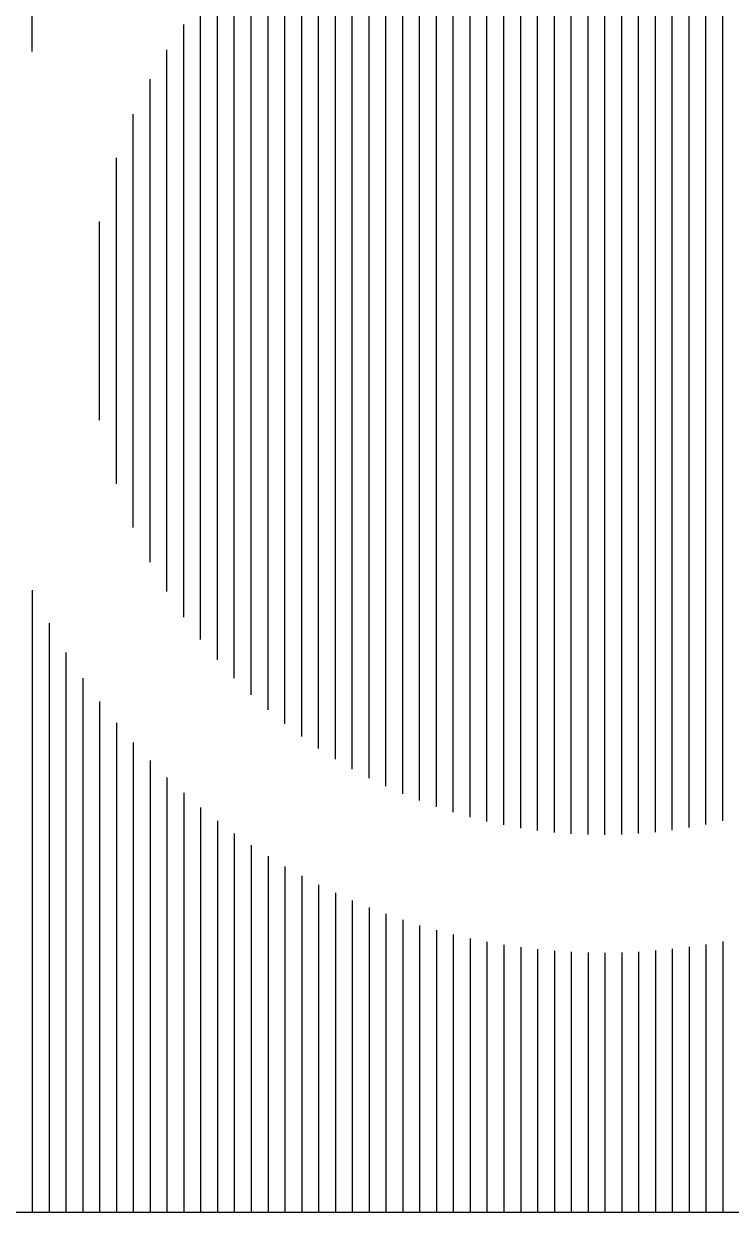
# Model space of a CAD drawing. Header units: millimetres. Extents: x -155 to -21, y -38 to 37.
# Drawn here: x -37.42 to -29.02, y -37.8 to -23.69 of the extents above; entities that cross this region are included whole.
import ezdxf

# ---------------------------------------------------------------- set-up
doc = ezdxf.new("R2010")
doc.units = ezdxf.units.MM
doc.layers.add('Layer 06', color=172, linetype='Continuous', true_color=0x0000bf)

msp = doc.modelspace()

# ---------------------------------------------------------------- linework, layer by layer
at = {"layer": 'Layer 06'}
msp.add_lwpolyline([(-20.724, -37.799), (-20.724, 37.201), (-154.524, 37.201), (-154.524, -37.799)], close=True, dxfattribs=at)
msp.add_lwpolyline([(-20.724, -37.799), (-20.724, 37.201), (-154.524, 37.201), (-154.524, -37.799)], close=True, dxfattribs=at)
msp.add_lwpolyline([(-20.724, -37.799), (-20.724, 37.201), (-154.524, 37.201), (-154.524, -37.799)], close=True, dxfattribs=at)
msp.add_lwpolyline([(-20.724, -37.799), (-20.724, 37.201), (-154.524, 37.201), (-154.524, -37.799)], close=True, dxfattribs=at)
msp.add_lwpolyline([(-20.724, -37.799), (-20.724, 37.201), (-154.524, 37.201), (-154.524, -37.799)], close=True, dxfattribs=at)
msp.add_lwpolyline([(-20.724, -37.799), (-20.724, 37.201), (-154.524, 37.201), (-154.524, -37.799)], close=True, dxfattribs=at)
msp.add_lwpolyline([(-20.724, -37.799), (-20.724, 37.201), (-154.524, 37.201), (-154.524, -37.799)], close=True, dxfattribs=at)
msp.add_lwpolyline([(-20.724, -37.799), (-20.724, 37.201), (-154.524, 37.201), (-154.524, -37.799)], close=True, dxfattribs=at)
msp.add_lwpolyline([(-20.724, -37.799), (-20.724, 37.201), (-154.524, 37.201), (-154.524, -37.799)], close=True, dxfattribs=at)
msp.add_lwpolyline([(-20.724, -37.799), (-20.724, 37.201), (-154.524, 37.201), (-154.524, -37.799)], close=True, dxfattribs=at)
msp.add_lwpolyline([(-20.724, -37.799), (-20.724, 37.201), (-154.524, 37.201), (-154.524, -37.799)], close=True, dxfattribs=at)
msp.add_lwpolyline([(-20.724, -37.799), (-20.724, 37.201), (-154.524, 37.201), (-154.524, -37.799)], close=True, dxfattribs=at)
msp.add_lwpolyline([(-20.724, -37.799), (-20.724, 37.201), (-154.524, 37.201), (-154.524, -37.799)], close=True, dxfattribs=at)
msp.add_lwpolyline([(-20.724, -37.799), (-20.724, 37.201), (-154.524, 37.201), (-154.524, -37.799)], close=True, dxfattribs=at)
msp.add_lwpolyline([(-20.724, -37.799), (-20.724, 37.201), (-154.524, 37.201), (-154.524, -37.799)], close=True, dxfattribs=at)
msp.add_lwpolyline([(-20.724, -37.799), (-20.724, 37.201), (-154.524, 37.201), (-154.524, -37.799)], close=True, dxfattribs=at)
msp.add_lwpolyline([(-20.724, -37.799), (-20.724, 37.201), (-154.524, 37.201), (-154.524, -37.799)], close=True, dxfattribs=at)
msp.add_lwpolyline([(-20.724, -37.799), (-20.724, 37.201), (-154.524, 37.201), (-154.524, -37.799)], close=True, dxfattribs=at)
msp.add_lwpolyline([(-20.724, -37.799), (-20.724, 37.201), (-154.524, 37.201), (-154.524, -37.799)], close=True, dxfattribs=at)
msp.add_lwpolyline([(-20.724, -37.799), (-20.724, 37.201), (-154.524, 37.201), (-154.524, -37.799)], close=True, dxfattribs=at)
msp.add_lwpolyline([(-20.724, -37.799), (-20.724, 37.201), (-154.524, 37.201), (-154.524, -37.799)], close=True, dxfattribs=at)
msp.add_lwpolyline([(-20.724, -37.799), (-20.724, 37.201), (-154.524, 37.201), (-154.524, -37.799)], close=True, dxfattribs=at)
msp.add_lwpolyline([(-20.724, -37.799), (-20.724, 37.201), (-154.524, 37.201), (-154.524, -37.799)], close=True, dxfattribs=at)
msp.add_lwpolyline([(-20.724, -37.799), (-20.724, 37.201), (-154.524, 37.201), (-154.524, -37.799)], close=True, dxfattribs=at)
msp.add_lwpolyline([(-20.724, -37.799), (-20.724, 37.201), (-154.524, 37.201), (-154.524, -37.799)], close=True, dxfattribs=at)
msp.add_lwpolyline([(-20.724, -37.799), (-20.724, 37.201), (-154.524, 37.201), (-154.524, -37.799)], close=True, dxfattribs=at)
msp.add_lwpolyline([(-20.724, -37.799), (-20.724, 37.201), (-154.524, 37.201), (-154.524, -37.799)], close=True, dxfattribs=at)
msp.add_lwpolyline([(-20.724, -37.799), (-20.724, 37.201), (-154.524, 37.201), (-154.524, -37.799)], close=True, dxfattribs=at)
msp.add_lwpolyline([(-20.724, -37.799), (-20.724, 37.201), (-154.524, 37.201), (-154.524, -37.799)], close=True, dxfattribs=at)
msp.add_lwpolyline([(-20.724, -37.799), (-20.724, 37.201), (-154.524, 37.201), (-154.524, -37.799)], close=True, dxfattribs=at)
msp.add_lwpolyline([(-20.724, -37.799), (-20.724, 37.201), (-154.524, 37.201), (-154.524, -37.799)], close=True, dxfattribs=at)
msp.add_lwpolyline([(-20.724, -37.799), (-20.724, 37.201), (-154.524, 37.201), (-154.524, -37.799)], close=True, dxfattribs=at)
msp.add_lwpolyline([(-20.724, -37.799), (-20.724, 37.201), (-154.524, 37.201), (-154.524, -37.799)], close=True, dxfattribs=at)
msp.add_lwpolyline([(-20.724, -37.799), (-20.724, 37.201), (-154.524, 37.201), (-154.524, -37.799)], close=True, dxfattribs=at)
msp.add_lwpolyline([(-20.724, -37.799), (-20.724, 37.201), (-154.524, 37.201), (-154.524, -37.799)], close=True, dxfattribs=at)
msp.add_lwpolyline([(-20.724, -37.799), (-20.724, 37.201), (-154.524, 37.201), (-154.524, -37.799)], close=True, dxfattribs=at)
msp.add_lwpolyline([(-20.724, -37.799), (-20.724, 37.201), (-154.524, 37.201), (-154.524, -37.799)], close=True, dxfattribs=at)
msp.add_lwpolyline([(-20.724, -37.799), (-20.724, 37.201), (-154.524, 37.201), (-154.524, -37.799)], close=True, dxfattribs=at)
msp.add_lwpolyline([(-20.724, -37.799), (-20.724, 37.201), (-154.524, 37.201), (-154.524, -37.799)], close=True, dxfattribs=at)
msp.add_lwpolyline([(-20.724, -37.799), (-20.724, 37.201), (-154.524, 37.201), (-154.524, -37.799)], close=True, dxfattribs=at)
msp.add_lwpolyline([(-20.724, -37.799), (-20.724, 37.201), (-154.524, 37.201), (-154.524, -37.799)], close=True, dxfattribs=at)
msp.add_lwpolyline([(-20.724, -37.799), (-20.724, 37.201), (-154.524, 37.201), (-154.524, -37.799)], close=True, dxfattribs=at)
msp.add_lwpolyline([(-20.724, -37.799), (-20.724, 37.201), (-154.524, 37.201), (-154.524, -37.799)], close=True, dxfattribs=at)
msp.add_lwpolyline([(-20.724, -37.799), (-20.724, 37.201), (-154.524, 37.201), (-154.524, -37.799)], close=True, dxfattribs=at)
msp.add_lwpolyline([(-20.724, -37.799), (-20.724, 37.201), (-154.524, 37.201), (-154.524, -37.799)], close=True, dxfattribs=at)
msp.add_lwpolyline([(-20.724, -37.799), (-20.724, 37.201), (-154.524, 37.201), (-154.524, -37.799)], close=True, dxfattribs=at)
for points in [[(-37.324, -24.022), (-37.324, -14.096)], [(-37.324, -24.022), (-37.324, -14.096)], [(-37.324, -24.022), (-37.324, -14.096)], [(-37.324, -24.022), (-37.324, -14.096)], [(-37.324, -24.022), (-37.324, -14.096)], [(-37.324, -24.022), (-37.324, -14.096)], [(-37.324, -24.022), (-37.324, -14.096)], [(-37.324, -24.022), (-37.324, -14.096)], [(-31.124, -33.291), (-31.124, -21.147)], [(-31.124, -33.291), (-31.124, -21.147)], [(-31.124, -33.291), (-31.124, -21.147)], [(-31.124, -33.291), (-31.124, -21.147)], [(-31.124, -33.291), (-31.124, -21.147)], [(-31.124, -33.291), (-31.124, -21.147)], [(-31.124, -33.291), (-31.124, -21.147)], [(-31.124, -33.291), (-31.124, -21.147)], [(-30.924, -33.307), (-30.924, -21.131)], [(-30.924, -33.307), (-30.924, -21.131)], [(-30.924, -33.307), (-30.924, -21.131)], [(-30.924, -33.307), (-30.924, -21.131)], [(-30.924, -33.307), (-30.924, -21.131)], [(-30.924, -33.307), (-30.924, -21.131)], [(-30.924, -33.307), (-30.924, -21.131)], [(-30.924, -33.307), (-30.924, -21.131)], [(-30.724, -33.316), (-30.724, -21.122)], [(-30.724, -33.316), (-30.724, -21.122)], [(-30.724, -33.316), (-30.724, -21.122)], [(-30.724, -33.316), (-30.724, -21.122)], [(-30.724, -33.316), (-30.724, -21.122)], [(-30.724, -33.316), (-30.724, -21.122)], [(-30.724, -33.316), (-30.724, -21.122)], [(-30.724, -33.316), (-30.724, -21.122)], [(-30.524, -33.319), (-30.524, -21.119)], [(-30.524, -33.319), (-30.524, -21.119)], [(-30.524, -33.319), (-30.524, -21.119)], [(-30.524, -33.319), (-30.524, -21.119)], [(-30.524, -33.319), (-30.524, -21.119)], [(-30.524, -33.319), (-30.524, -21.119)], [(-30.524, -33.319), (-30.524, -21.119)], [(-30.524, -33.319), (-30.524, -21.119)], [(-30.324, -33.315), (-30.324, -21.123)], [(-30.324, -33.315), (-30.324, -21.123)], [(-30.324, -33.315), (-30.324, -21.123)], [(-30.324, -33.315), (-30.324, -21.123)], [(-30.324, -33.315), (-30.324, -21.123)], [(-30.324, -33.315), (-30.324, -21.123)], [(-30.324, -33.315), (-30.324, -21.123)], [(-30.324, -33.315), (-30.324, -21.123)], [(-30.124, -33.305), (-30.124, -21.133)], [(-30.124, -33.305), (-30.124, -21.133)], [(-30.124, -33.305), (-30.124, -21.133)], [(-30.124, -33.305), (-30.124, -21.133)], [(-30.124, -33.305), (-30.124, -21.133)], [(-30.124, -33.305), (-30.124, -21.133)], [(-30.124, -33.305), (-30.124, -21.133)], [(-30.124, -33.305), (-30.124, -21.133)], [(-29.924, -33.288), (-29.924, -21.15)], [(-29.924, -33.288), (-29.924, -21.15)], [(-29.924, -33.288), (-29.924, -21.15)], [(-29.924, -33.288), (-29.924, -21.15)], [(-29.924, -33.288), (-29.924, -21.15)], [(-29.924, -33.288), (-29.924, -21.15)], [(-29.924, -33.288), (-29.924, -21.15)], [(-29.924, -33.288), (-29.924, -21.15)], [(-31.924, -33.16), (-31.924, -21.278)], [(-31.924, -33.16), (-31.924, -21.278)], [(-31.924, -33.16), (-31.924, -21.278)], [(-31.924, -33.16), (-31.924, -21.278)], [(-31.924, -33.16), (-31.924, -21.278)], [(-31.924, -33.16), (-31.924, -21.278)], [(-31.924, -33.16), (-31.924, -21.278)], [(-31.924, -33.16), (-31.924, -21.278)], [(-31.724, -33.203), (-31.724, -21.235)], [(-31.724, -33.203), (-31.724, -21.235)], [(-31.724, -33.203), (-31.724, -21.235)], [(-31.724, -33.203), (-31.724, -21.235)], [(-31.724, -33.203), (-31.724, -21.235)], [(-31.724, -33.203), (-31.724, -21.235)], [(-31.724, -33.203), (-31.724, -21.235)], [(-31.724, -33.203), (-31.724, -21.235)], [(-31.524, -33.239), (-31.524, -21.199)], [(-31.524, -33.239), (-31.524, -21.199)], [(-31.524, -33.239), (-31.524, -21.199)], [(-31.524, -33.239), (-31.524, -21.199)], [(-31.524, -33.239), (-31.524, -21.199)], [(-31.524, -33.239), (-31.524, -21.199)], [(-31.524, -33.239), (-31.524, -21.199)], [(-31.524, -33.239), (-31.524, -21.199)], [(-31.324, -33.268), (-31.324, -21.17)], [(-31.324, -33.268), (-31.324, -21.17)], [(-31.324, -33.268), (-31.324, -21.17)], [(-31.324, -33.268), (-31.324, -21.17)], [(-31.324, -33.268), (-31.324, -21.17)], [(-31.324, -33.268), (-31.324, -21.17)], [(-31.324, -33.268), (-31.324, -21.17)], [(-31.324, -33.268), (-31.324, -21.17)], [(-29.724, -33.264), (-29.724, -21.174)], [(-29.724, -33.264), (-29.724, -21.174)], [(-29.724, -33.264), (-29.724, -21.174)], [(-29.724, -33.264), (-29.724, -21.174)], [(-29.724, -33.264), (-29.724, -21.174)], [(-29.724, -33.264), (-29.724, -21.174)], [(-29.724, -33.264), (-29.724, -21.174)], [(-29.724, -33.264), (-29.724, -21.174)], [(-29.524, -33.234), (-29.524, -21.204)], [(-29.524, -33.234), (-29.524, -21.204)], [(-29.524, -33.234), (-29.524, -21.204)], [(-29.524, -33.234), (-29.524, -21.204)], [(-29.524, -33.234), (-29.524, -21.204)], [(-29.524, -33.234), (-29.524, -21.204)], [(-29.524, -33.234), (-29.524, -21.204)], [(-29.524, -33.234), (-29.524, -21.204)], [(-29.324, -33.197), (-29.324, -21.241)], [(-29.324, -33.197), (-29.324, -21.241)], [(-29.324, -33.197), (-29.324, -21.241)], [(-29.324, -33.197), (-29.324, -21.241)], [(-29.324, -33.197), (-29.324, -21.241)], [(-29.324, -33.197), (-29.324, -21.241)], [(-29.324, -33.197), (-29.324, -21.241)], [(-29.324, -33.197), (-29.324, -21.241)], [(-29.124, -33.152), (-29.124, -21.285)], [(-29.124, -33.152), (-29.124, -21.285)], [(-29.124, -33.152), (-29.124, -21.285)], [(-29.124, -33.152), (-29.124, -21.285)], [(-29.124, -33.152), (-29.124, -21.285)], [(-29.124, -33.152), (-29.124, -21.285)], [(-29.124, -33.152), (-29.124, -21.285)], [(-29.124, -33.152), (-29.124, -21.285)], [(-32.324, -33.052), (-32.324, -21.386)], [(-32.324, -33.052), (-32.324, -21.386)], [(-32.324, -33.052), (-32.324, -21.386)], [(-32.324, -33.052), (-32.324, -21.386)], [(-32.324, -33.052), (-32.324, -21.386)], [(-32.324, -33.052), (-32.324, -21.386)], [(-32.324, -33.052), (-32.324, -21.386)], [(-32.324, -33.052), (-32.324, -21.386)], [(-32.124, -33.109), (-32.124, -21.328)], [(-32.124, -33.109), (-32.124, -21.328)], [(-32.124, -33.109), (-32.124, -21.328)], [(-32.124, -33.109), (-32.124, -21.328)], [(-32.124, -33.109), (-32.124, -21.328)], [(-32.124, -33.109), (-32.124, -21.328)], [(-32.124, -33.109), (-32.124, -21.328)], [(-32.124, -33.109), (-32.124, -21.328)], [(-32.724, -32.914), (-32.724, -21.523)], [(-32.724, -32.914), (-32.724, -21.523)], [(-32.724, -32.914), (-32.724, -21.523)], [(-32.724, -32.914), (-32.724, -21.523)], [(-32.724, -32.914), (-32.724, -21.523)], [(-32.724, -32.914), (-32.724, -21.523)], [(-32.724, -32.914), (-32.724, -21.523)], [(-32.724, -32.914), (-32.724, -21.523)], [(-32.524, -32.987), (-32.524, -21.451)], [(-32.524, -32.987), (-32.524, -21.451)], [(-32.524, -32.987), (-32.524, -21.451)], [(-32.524, -32.987), (-32.524, -21.451)], [(-32.524, -32.987), (-32.524, -21.451)], [(-32.524, -32.987), (-32.524, -21.451)], [(-32.524, -32.987), (-32.524, -21.451)], [(-32.524, -32.987), (-32.524, -21.451)], [(-33.124, -32.744), (-33.124, -21.694)], [(-33.124, -32.744), (-33.124, -21.694)], [(-33.124, -32.744), (-33.124, -21.694)], [(-33.124, -32.744), (-33.124, -21.694)], [(-33.124, -32.744), (-33.124, -21.694)], [(-33.124, -32.744), (-33.124, -21.694)], [(-33.124, -32.744), (-33.124, -21.694)], [(-33.124, -32.744), (-33.124, -21.694)], [(-32.924, -32.833), (-32.924, -21.604)], [(-32.924, -32.833), (-32.924, -21.604)], [(-32.924, -32.833), (-32.924, -21.604)], [(-32.924, -32.833), (-32.924, -21.604)], [(-32.924, -32.833), (-32.924, -21.604)], [(-32.924, -32.833), (-32.924, -21.604)], [(-32.924, -32.833), (-32.924, -21.604)], [(-32.924, -32.833), (-32.924, -21.604)], [(-33.324, -32.646), (-33.324, -21.792)], [(-33.324, -32.646), (-33.324, -21.792)], [(-33.324, -32.646), (-33.324, -21.792)], [(-33.324, -32.646), (-33.324, -21.792)], [(-33.324, -32.646), (-33.324, -21.792)], [(-33.324, -32.646), (-33.324, -21.792)], [(-33.324, -32.646), (-33.324, -21.792)], [(-33.324, -32.646), (-33.324, -21.792)], [(-33.524, -32.539), (-33.524, -21.899)], [(-33.524, -32.539), (-33.524, -21.899)], [(-33.524, -32.539), (-33.524, -21.899)], [(-33.524, -32.539), (-33.524, -21.899)], [(-33.524, -32.539), (-33.524, -21.899)], [(-33.524, -32.539), (-33.524, -21.899)], [(-33.524, -32.539), (-33.524, -21.899)], [(-33.524, -32.539), (-33.524, -21.899)], [(-33.924, -32.294), (-33.924, -22.144)], [(-33.924, -32.294), (-33.924, -22.144)], [(-33.924, -32.294), (-33.924, -22.144)], [(-33.924, -32.294), (-33.924, -22.144)], [(-33.924, -32.294), (-33.924, -22.144)], [(-33.924, -32.294), (-33.924, -22.144)], [(-33.924, -32.294), (-33.924, -22.144)], [(-33.924, -32.294), (-33.924, -22.144)], [(-33.724, -32.421), (-33.724, -22.016)], [(-33.724, -32.421), (-33.724, -22.016)], [(-33.724, -32.421), (-33.724, -22.016)], [(-33.724, -32.421), (-33.724, -22.016)], [(-33.724, -32.421), (-33.724, -22.016)], [(-33.724, -32.421), (-33.724, -22.016)], [(-33.724, -32.421), (-33.724, -22.016)], [(-33.724, -32.421), (-33.724, -22.016)], [(-34.124, -32.154), (-34.124, -22.283)], [(-34.124, -32.154), (-34.124, -22.283)], [(-34.124, -32.154), (-34.124, -22.283)], [(-34.124, -32.154), (-34.124, -22.283)], [(-34.124, -32.154), (-34.124, -22.283)], [(-34.124, -32.154), (-34.124, -22.283)], [(-34.124, -32.154), (-34.124, -22.283)], [(-34.124, -32.154), (-34.124, -22.283)], [(-34.324, -32.003), (-34.324, -22.435)], [(-34.324, -32.003), (-34.324, -22.435)], [(-34.324, -32.003), (-34.324, -22.435)], [(-34.324, -32.003), (-34.324, -22.435)], [(-34.324, -32.003), (-34.324, -22.435)], [(-34.324, -32.003), (-34.324, -22.435)], [(-34.324, -32.003), (-34.324, -22.435)], [(-34.324, -32.003), (-34.324, -22.435)], [(-34.524, -31.837), (-34.524, -22.6)], [(-34.524, -31.837), (-34.524, -22.6)], [(-34.524, -31.837), (-34.524, -22.6)], [(-34.524, -31.837), (-34.524, -22.6)], [(-34.524, -31.837), (-34.524, -22.6)], [(-34.524, -31.837), (-34.524, -22.6)], [(-34.524, -31.837), (-34.524, -22.6)], [(-34.524, -31.837), (-34.524, -22.6)], [(-34.724, -31.657), (-34.724, -22.781)], [(-34.724, -31.657), (-34.724, -22.781)], [(-34.724, -31.657), (-34.724, -22.781)], [(-34.724, -31.657), (-34.724, -22.781)], [(-34.724, -31.657), (-34.724, -22.781)], [(-34.724, -31.657), (-34.724, -22.781)], [(-34.724, -31.657), (-34.724, -22.781)], [(-34.724, -31.657), (-34.724, -22.781)], [(-34.924, -31.46), (-34.924, -22.978)], [(-34.924, -31.46), (-34.924, -22.978)], [(-34.924, -31.46), (-34.924, -22.978)], [(-34.924, -31.46), (-34.924, -22.978)], [(-34.924, -31.46), (-34.924, -22.978)], [(-34.924, -31.46), (-34.924, -22.978)], [(-34.924, -31.46), (-34.924, -22.978)], [(-34.924, -31.46), (-34.924, -22.978)], [(-35.124, -31.242), (-35.124, -23.195)], [(-35.124, -31.242), (-35.124, -23.195)], [(-35.124, -31.242), (-35.124, -23.195)], [(-35.124, -31.242), (-35.124, -23.195)], [(-35.124, -31.242), (-35.124, -23.195)], [(-35.124, -31.242), (-35.124, -23.195)], [(-35.124, -31.242), (-35.124, -23.195)], [(-35.124, -31.242), (-35.124, -23.195)], [(-35.324, -31.002), (-35.324, -23.435)], [(-35.324, -31.002), (-35.324, -23.435)], [(-35.324, -31.002), (-35.324, -23.435)], [(-35.324, -31.002), (-35.324, -23.435)], [(-35.324, -31.002), (-35.324, -23.435)], [(-35.324, -31.002), (-35.324, -23.435)], [(-35.324, -31.002), (-35.324, -23.435)], [(-35.324, -31.002), (-35.324, -23.435)], [(-35.524, -30.735), (-35.524, -23.703)], [(-35.524, -30.735), (-35.524, -23.703)], [(-35.524, -30.735), (-35.524, -23.703)], [(-35.524, -30.735), (-35.524, -23.703)], [(-35.524, -30.735), (-35.524, -23.703)], [(-35.524, -30.735), (-35.524, -23.703)], [(-35.524, -30.735), (-35.524, -23.703)], [(-35.524, -30.735), (-35.524, -23.703)], [(-35.724, -30.433), (-35.724, -24.005)], [(-35.724, -30.433), (-35.724, -24.005)], [(-35.724, -30.433), (-35.724, -24.005)], [(-35.724, -30.433), (-35.724, -24.005)], [(-35.724, -30.433), (-35.724, -24.005)], [(-35.724, -30.433), (-35.724, -24.005)], [(-35.724, -30.433), (-35.724, -24.005)], [(-35.724, -30.433), (-35.724, -24.005)], [(-35.924, -30.085), (-35.924, -24.353)], [(-35.924, -30.085), (-35.924, -24.353)], [(-35.924, -30.085), (-35.924, -24.353)], [(-35.924, -30.085), (-35.924, -24.353)], [(-35.924, -30.085), (-35.924, -24.353)], [(-35.924, -30.085), (-35.924, -24.353)], [(-35.924, -30.085), (-35.924, -24.353)], [(-35.924, -30.085), (-35.924, -24.353)], [(-36.124, -29.672), (-36.124, -24.765)], [(-36.124, -29.672), (-36.124, -24.765)], [(-36.124, -29.672), (-36.124, -24.765)], [(-36.124, -29.672), (-36.124, -24.765)], [(-36.124, -29.672), (-36.124, -24.765)], [(-36.124, -29.672), (-36.124, -24.765)], [(-36.124, -29.672), (-36.124, -24.765)], [(-36.124, -29.672), (-36.124, -24.765)], [(-36.324, -29.154), (-36.324, -25.283)], [(-36.324, -29.154), (-36.324, -25.283)], [(-36.324, -29.154), (-36.324, -25.283)], [(-36.324, -29.154), (-36.324, -25.283)], [(-36.324, -29.154), (-36.324, -25.283)], [(-36.324, -29.154), (-36.324, -25.283)], [(-36.324, -29.154), (-36.324, -25.283)], [(-36.324, -29.154), (-36.324, -25.283)], [(-36.524, -28.399), (-36.524, -26.039)], [(-36.524, -28.399), (-36.524, -26.039)], [(-36.524, -28.399), (-36.524, -26.039)], [(-36.524, -28.399), (-36.524, -26.039)], [(-36.524, -28.399), (-36.524, -26.039)], [(-36.524, -28.399), (-36.524, -26.039)], [(-36.524, -28.399), (-36.524, -26.039)], [(-36.524, -28.399), (-36.524, -26.039)], [(-37.324, -30.415), (-37.324, -37.799)], [(-37.324, -30.415), (-37.324, -37.799)], [(-37.324, -30.415), (-37.324, -37.799)], [(-37.324, -30.415), (-37.324, -37.799)], [(-37.324, -30.415), (-37.324, -37.799)], [(-37.324, -30.415), (-37.324, -37.799)], [(-37.324, -30.415), (-37.324, -37.799)], [(-37.324, -30.415), (-37.324, -37.799)], [(-37.124, -30.809), (-37.124, -37.799)], [(-37.124, -30.809), (-37.124, -37.799)], [(-37.124, -30.809), (-37.124, -37.799)], [(-37.124, -30.809), (-37.124, -37.799)], [(-37.124, -30.809), (-37.124, -37.799)], [(-37.124, -30.809), (-37.124, -37.799)], [(-37.124, -30.809), (-37.124, -37.799)], [(-37.124, -30.809), (-37.124, -37.799)], [(-36.924, -31.154), (-36.924, -37.799)], [(-36.924, -31.154), (-36.924, -37.799)], [(-36.924, -31.154), (-36.924, -37.799)], [(-36.924, -31.154), (-36.924, -37.799)], [(-36.924, -31.154), (-36.924, -37.799)], [(-36.924, -31.154), (-36.924, -37.799)], [(-36.924, -31.154), (-36.924, -37.799)], [(-36.924, -31.154), (-36.924, -37.799)], [(-36.724, -31.461), (-36.724, -37.799)], [(-36.724, -31.461), (-36.724, -37.799)], [(-36.724, -31.461), (-36.724, -37.799)], [(-36.724, -31.461), (-36.724, -37.799)], [(-36.724, -31.461), (-36.724, -37.799)], [(-36.724, -31.461), (-36.724, -37.799)], [(-36.724, -31.461), (-36.724, -37.799)], [(-36.724, -31.461), (-36.724, -37.799)], [(-36.524, -31.739), (-36.524, -37.799)], [(-36.524, -31.739), (-36.524, -37.799)], [(-36.524, -31.739), (-36.524, -37.799)], [(-36.524, -31.739), (-36.524, -37.799)], [(-36.524, -31.739), (-36.524, -37.799)], [(-36.524, -31.739), (-36.524, -37.799)], [(-36.524, -31.739), (-36.524, -37.799)], [(-36.524, -31.739), (-36.524, -37.799)], [(-36.324, -31.992), (-36.324, -37.799)], [(-36.324, -31.992), (-36.324, -37.799)], [(-36.324, -31.992), (-36.324, -37.799)], [(-36.324, -31.992), (-36.324, -37.799)], [(-36.324, -31.992), (-36.324, -37.799)], [(-36.324, -31.992), (-36.324, -37.799)], [(-36.324, -31.992), (-36.324, -37.799)], [(-36.324, -31.992), (-36.324, -37.799)], [(-36.124, -32.225), (-36.124, -37.799)], [(-36.124, -32.225), (-36.124, -37.799)], [(-36.124, -32.225), (-36.124, -37.799)], [(-36.124, -32.225), (-36.124, -37.799)], [(-36.124, -32.225), (-36.124, -37.799)], [(-36.124, -32.225), (-36.124, -37.799)], [(-36.124, -32.225), (-36.124, -37.799)], [(-36.124, -32.225), (-36.124, -37.799)], [(-35.924, -32.439), (-35.924, -37.799)], [(-35.924, -32.439), (-35.924, -37.799)], [(-35.924, -32.439), (-35.924, -37.799)], [(-35.924, -32.439), (-35.924, -37.799)], [(-35.924, -32.439), (-35.924, -37.799)], [(-35.924, -32.439), (-35.924, -37.799)], [(-35.924, -32.439), (-35.924, -37.799)], [(-35.924, -32.439), (-35.924, -37.799)], [(-35.724, -32.638), (-35.724, -37.799)], [(-35.724, -32.638), (-35.724, -37.799)], [(-35.724, -32.638), (-35.724, -37.799)], [(-35.724, -32.638), (-35.724, -37.799)], [(-35.724, -32.638), (-35.724, -37.799)], [(-35.724, -32.638), (-35.724, -37.799)], [(-35.724, -32.638), (-35.724, -37.799)], [(-35.724, -32.638), (-35.724, -37.799)], [(-35.524, -32.823), (-35.524, -37.799)], [(-35.524, -32.823), (-35.524, -37.799)], [(-35.524, -32.823), (-35.524, -37.799)], [(-35.524, -32.823), (-35.524, -37.799)], [(-35.524, -32.823), (-35.524, -37.799)], [(-35.524, -32.823), (-35.524, -37.799)], [(-35.524, -32.823), (-35.524, -37.799)], [(-35.524, -32.823), (-35.524, -37.799)], [(-35.324, -32.994), (-35.324, -37.799)], [(-35.324, -32.994), (-35.324, -37.799)], [(-35.324, -32.994), (-35.324, -37.799)], [(-35.324, -32.994), (-35.324, -37.799)], [(-35.324, -32.994), (-35.324, -37.799)], [(-35.324, -32.994), (-35.324, -37.799)], [(-35.324, -32.994), (-35.324, -37.799)], [(-35.324, -32.994), (-35.324, -37.799)], [(-35.124, -33.154), (-35.124, -37.799)], [(-35.124, -33.154), (-35.124, -37.799)], [(-35.124, -33.154), (-35.124, -37.799)], [(-35.124, -33.154), (-35.124, -37.799)], [(-35.124, -33.154), (-35.124, -37.799)], [(-35.124, -33.154), (-35.124, -37.799)], [(-35.124, -33.154), (-35.124, -37.799)], [(-35.124, -33.154), (-35.124, -37.799)], [(-34.924, -33.304), (-34.924, -37.799)], [(-34.924, -33.304), (-34.924, -37.799)], [(-34.924, -33.304), (-34.924, -37.799)], [(-34.924, -33.304), (-34.924, -37.799)], [(-34.924, -33.304), (-34.924, -37.799)], [(-34.924, -33.304), (-34.924, -37.799)], [(-34.924, -33.304), (-34.924, -37.799)], [(-34.924, -33.304), (-34.924, -37.799)], [(-34.724, -33.443), (-34.724, -37.799)], [(-34.724, -33.443), (-34.724, -37.799)], [(-34.724, -33.443), (-34.724, -37.799)], [(-34.724, -33.443), (-34.724, -37.799)], [(-34.724, -33.443), (-34.724, -37.799)], [(-34.724, -33.443), (-34.724, -37.799)], [(-34.724, -33.443), (-34.724, -37.799)], [(-34.724, -33.443), (-34.724, -37.799)], [(-34.524, -33.573), (-34.524, -37.799)], [(-34.524, -33.573), (-34.524, -37.799)], [(-34.524, -33.573), (-34.524, -37.799)], [(-34.524, -33.573), (-34.524, -37.799)], [(-34.524, -33.573), (-34.524, -37.799)], [(-34.524, -33.573), (-34.524, -37.799)], [(-34.524, -33.573), (-34.524, -37.799)], [(-34.524, -33.573), (-34.524, -37.799)], [(-34.324, -33.694), (-34.324, -37.799)], [(-34.324, -33.694), (-34.324, -37.799)], [(-34.324, -33.694), (-34.324, -37.799)], [(-34.324, -33.694), (-34.324, -37.799)], [(-34.324, -33.694), (-34.324, -37.799)], [(-34.324, -33.694), (-34.324, -37.799)], [(-34.324, -33.694), (-34.324, -37.799)], [(-34.324, -33.694), (-34.324, -37.799)], [(-34.124, -33.807), (-34.124, -37.799)], [(-34.124, -33.807), (-34.124, -37.799)], [(-34.124, -33.807), (-34.124, -37.799)], [(-34.124, -33.807), (-34.124, -37.799)], [(-34.124, -33.807), (-34.124, -37.799)], [(-34.124, -33.807), (-34.124, -37.799)], [(-34.124, -33.807), (-34.124, -37.799)], [(-34.124, -33.807), (-34.124, -37.799)], [(-33.924, -33.912), (-33.924, -37.799)], [(-33.924, -33.912), (-33.924, -37.799)], [(-33.924, -33.912), (-33.924, -37.799)], [(-33.924, -33.912), (-33.924, -37.799)], [(-33.924, -33.912), (-33.924, -37.799)], [(-33.924, -33.912), (-33.924, -37.799)], [(-33.924, -33.912), (-33.924, -37.799)], [(-33.924, -33.912), (-33.924, -37.799)], [(-33.724, -34.009), (-33.724, -37.799)], [(-33.724, -34.009), (-33.724, -37.799)], [(-33.724, -34.009), (-33.724, -37.799)], [(-33.724, -34.009), (-33.724, -37.799)], [(-33.724, -34.009), (-33.724, -37.799)], [(-33.724, -34.009), (-33.724, -37.799)], [(-33.724, -34.009), (-33.724, -37.799)], [(-33.724, -34.009), (-33.724, -37.799)], [(-33.524, -34.099), (-33.524, -37.799)], [(-33.524, -34.099), (-33.524, -37.799)], [(-33.524, -34.099), (-33.524, -37.799)], [(-33.524, -34.099), (-33.524, -37.799)], [(-33.524, -34.099), (-33.524, -37.799)], [(-33.524, -34.099), (-33.524, -37.799)], [(-33.524, -34.099), (-33.524, -37.799)], [(-33.524, -34.099), (-33.524, -37.799)], [(-33.324, -34.183), (-33.324, -37.799)], [(-33.324, -34.183), (-33.324, -37.799)], [(-33.324, -34.183), (-33.324, -37.799)], [(-33.324, -34.183), (-33.324, -37.799)], [(-33.324, -34.183), (-33.324, -37.799)], [(-33.324, -34.183), (-33.324, -37.799)], [(-33.324, -34.183), (-33.324, -37.799)], [(-33.324, -34.183), (-33.324, -37.799)], [(-33.124, -34.259), (-33.124, -37.799)], [(-33.124, -34.259), (-33.124, -37.799)], [(-33.124, -34.259), (-33.124, -37.799)], [(-33.124, -34.259), (-33.124, -37.799)], [(-33.124, -34.259), (-33.124, -37.799)], [(-33.124, -34.259), (-33.124, -37.799)], [(-33.124, -34.259), (-33.124, -37.799)], [(-33.124, -34.259), (-33.124, -37.799)], [(-32.924, -34.33), (-32.924, -37.799)], [(-32.924, -34.33), (-32.924, -37.799)], [(-32.924, -34.33), (-32.924, -37.799)], [(-32.924, -34.33), (-32.924, -37.799)], [(-32.924, -34.33), (-32.924, -37.799)], [(-32.924, -34.33), (-32.924, -37.799)], [(-32.924, -34.33), (-32.924, -37.799)], [(-32.924, -34.33), (-32.924, -37.799)], [(-32.724, -34.394), (-32.724, -37.799)], [(-32.724, -34.394), (-32.724, -37.799)], [(-32.724, -34.394), (-32.724, -37.799)], [(-32.724, -34.394), (-32.724, -37.799)], [(-32.724, -34.394), (-32.724, -37.799)], [(-32.724, -34.394), (-32.724, -37.799)], [(-32.724, -34.394), (-32.724, -37.799)], [(-32.724, -34.394), (-32.724, -37.799)], [(-32.524, -34.451), (-32.524, -37.799)], [(-32.524, -34.451), (-32.524, -37.799)], [(-32.524, -34.451), (-32.524, -37.799)], [(-32.524, -34.451), (-32.524, -37.799)], [(-32.524, -34.451), (-32.524, -37.799)], [(-32.524, -34.451), (-32.524, -37.799)], [(-32.524, -34.451), (-32.524, -37.799)], [(-32.524, -34.451), (-32.524, -37.799)], [(-32.324, -34.503), (-32.324, -37.799)], [(-32.324, -34.503), (-32.324, -37.799)], [(-32.324, -34.503), (-32.324, -37.799)], [(-32.324, -34.503), (-32.324, -37.799)], [(-32.324, -34.503), (-32.324, -37.799)], [(-32.324, -34.503), (-32.324, -37.799)], [(-32.324, -34.503), (-32.324, -37.799)], [(-32.324, -34.503), (-32.324, -37.799)], [(-32.124, -34.549), (-32.124, -37.799)], [(-32.124, -34.549), (-32.124, -37.799)], [(-32.124, -34.549), (-32.124, -37.799)], [(-32.124, -34.549), (-32.124, -37.799)], [(-32.124, -34.549), (-32.124, -37.799)], [(-32.124, -34.549), (-32.124, -37.799)], [(-32.124, -34.549), (-32.124, -37.799)], [(-32.124, -34.549), (-32.124, -37.799)], [(-31.924, -34.59), (-31.924, -37.799)], [(-31.924, -34.59), (-31.924, -37.799)], [(-31.924, -34.59), (-31.924, -37.799)], [(-31.924, -34.59), (-31.924, -37.799)], [(-31.924, -34.59), (-31.924, -37.799)], [(-31.924, -34.59), (-31.924, -37.799)], [(-31.924, -34.59), (-31.924, -37.799)], [(-31.924, -34.59), (-31.924, -37.799)], [(-31.724, -34.625), (-31.724, -37.799)], [(-31.724, -34.625), (-31.724, -37.799)], [(-31.724, -34.625), (-31.724, -37.799)], [(-31.724, -34.625), (-31.724, -37.799)], [(-31.724, -34.625), (-31.724, -37.799)], [(-31.724, -34.625), (-31.724, -37.799)], [(-31.724, -34.625), (-31.724, -37.799)], [(-31.724, -34.625), (-31.724, -37.799)], [(-31.524, -34.654), (-31.524, -37.799)], [(-31.524, -34.654), (-31.524, -37.799)], [(-31.524, -34.654), (-31.524, -37.799)], [(-31.524, -34.654), (-31.524, -37.799)], [(-31.524, -34.654), (-31.524, -37.799)], [(-31.524, -34.654), (-31.524, -37.799)], [(-31.524, -34.654), (-31.524, -37.799)], [(-31.524, -34.654), (-31.524, -37.799)], [(-31.324, -34.678), (-31.324, -37.799)], [(-31.324, -34.678), (-31.324, -37.799)], [(-31.324, -34.678), (-31.324, -37.799)], [(-31.324, -34.678), (-31.324, -37.799)], [(-31.324, -34.678), (-31.324, -37.799)], [(-31.324, -34.678), (-31.324, -37.799)], [(-31.324, -34.678), (-31.324, -37.799)], [(-31.324, -34.678), (-31.324, -37.799)], [(-31.124, -34.696), (-31.124, -37.799)], [(-31.124, -34.696), (-31.124, -37.799)], [(-31.124, -34.696), (-31.124, -37.799)], [(-31.124, -34.696), (-31.124, -37.799)], [(-31.124, -34.696), (-31.124, -37.799)], [(-31.124, -34.696), (-31.124, -37.799)], [(-31.124, -34.696), (-31.124, -37.799)], [(-31.124, -34.696), (-31.124, -37.799)], [(-29.924, -34.694), (-29.924, -37.799)], [(-29.924, -34.694), (-29.924, -37.799)], [(-29.924, -34.694), (-29.924, -37.799)], [(-29.924, -34.694), (-29.924, -37.799)], [(-29.924, -34.694), (-29.924, -37.799)], [(-29.924, -34.694), (-29.924, -37.799)], [(-29.924, -34.694), (-29.924, -37.799)], [(-29.924, -34.694), (-29.924, -37.799)], [(-29.724, -34.674), (-29.724, -37.799)], [(-29.724, -34.674), (-29.724, -37.799)], [(-29.724, -34.674), (-29.724, -37.799)], [(-29.724, -34.674), (-29.724, -37.799)], [(-29.724, -34.674), (-29.724, -37.799)], [(-29.724, -34.674), (-29.724, -37.799)], [(-29.724, -34.674), (-29.724, -37.799)], [(-29.724, -34.674), (-29.724, -37.799)], [(-29.524, -34.65), (-29.524, -37.799)], [(-29.524, -34.65), (-29.524, -37.799)], [(-29.524, -34.65), (-29.524, -37.799)], [(-29.524, -34.65), (-29.524, -37.799)], [(-29.524, -34.65), (-29.524, -37.799)], [(-29.524, -34.65), (-29.524, -37.799)], [(-29.524, -34.65), (-29.524, -37.799)], [(-29.524, -34.65), (-29.524, -37.799)], [(-29.324, -34.62), (-29.324, -37.799)], [(-29.324, -34.62), (-29.324, -37.799)], [(-29.324, -34.62), (-29.324, -37.799)], [(-29.324, -34.62), (-29.324, -37.799)], [(-29.324, -34.62), (-29.324, -37.799)], [(-29.324, -34.62), (-29.324, -37.799)], [(-29.324, -34.62), (-29.324, -37.799)], [(-29.324, -34.62), (-29.324, -37.799)], [(-29.124, -34.584), (-29.124, -37.799)], [(-29.124, -34.584), (-29.124, -37.799)], [(-29.124, -34.584), (-29.124, -37.799)], [(-29.124, -34.584), (-29.124, -37.799)], [(-29.124, -34.584), (-29.124, -37.799)], [(-29.124, -34.584), (-29.124, -37.799)], [(-29.124, -34.584), (-29.124, -37.799)], [(-29.124, -34.584), (-29.124, -37.799)], [(-30.924, -34.709), (-30.924, -37.799)], [(-30.924, -34.709), (-30.924, -37.799)], [(-30.924, -34.709), (-30.924, -37.799)], [(-30.924, -34.709), (-30.924, -37.799)], [(-30.924, -34.709), (-30.924, -37.799)], [(-30.924, -34.709), (-30.924, -37.799)], [(-30.924, -34.709), (-30.924, -37.799)], [(-30.924, -34.709), (-30.924, -37.799)], [(-30.724, -34.717), (-30.724, -37.799)], [(-30.724, -34.717), (-30.724, -37.799)], [(-30.724, -34.717), (-30.724, -37.799)], [(-30.724, -34.717), (-30.724, -37.799)], [(-30.724, -34.717), (-30.724, -37.799)], [(-30.724, -34.717), (-30.724, -37.799)], [(-30.724, -34.717), (-30.724, -37.799)], [(-30.724, -34.717), (-30.724, -37.799)], [(-30.524, -34.719), (-30.524, -37.799)], [(-30.524, -34.719), (-30.524, -37.799)], [(-30.524, -34.719), (-30.524, -37.799)], [(-30.524, -34.719), (-30.524, -37.799)], [(-30.524, -34.719), (-30.524, -37.799)], [(-30.524, -34.719), (-30.524, -37.799)], [(-30.524, -34.719), (-30.524, -37.799)], [(-30.524, -34.719), (-30.524, -37.799)], [(-30.324, -34.716), (-30.324, -37.799)], [(-30.324, -34.716), (-30.324, -37.799)], [(-30.324, -34.716), (-30.324, -37.799)], [(-30.324, -34.716), (-30.324, -37.799)], [(-30.324, -34.716), (-30.324, -37.799)], [(-30.324, -34.716), (-30.324, -37.799)], [(-30.324, -34.716), (-30.324, -37.799)], [(-30.324, -34.716), (-30.324, -37.799)], [(-30.124, -34.707), (-30.124, -37.799)], [(-30.124, -34.707), (-30.124, -37.799)], [(-30.124, -34.707), (-30.124, -37.799)], [(-30.124, -34.707), (-30.124, -37.799)], [(-30.124, -34.707), (-30.124, -37.799)], [(-30.124, -34.707), (-30.124, -37.799)], [(-30.124, -34.707), (-30.124, -37.799)], [(-30.124, -34.707), (-30.124, -37.799)]]:
    msp.add_lwpolyline(points, dxfattribs=at)

doc.saveas('drawing.dxf')
